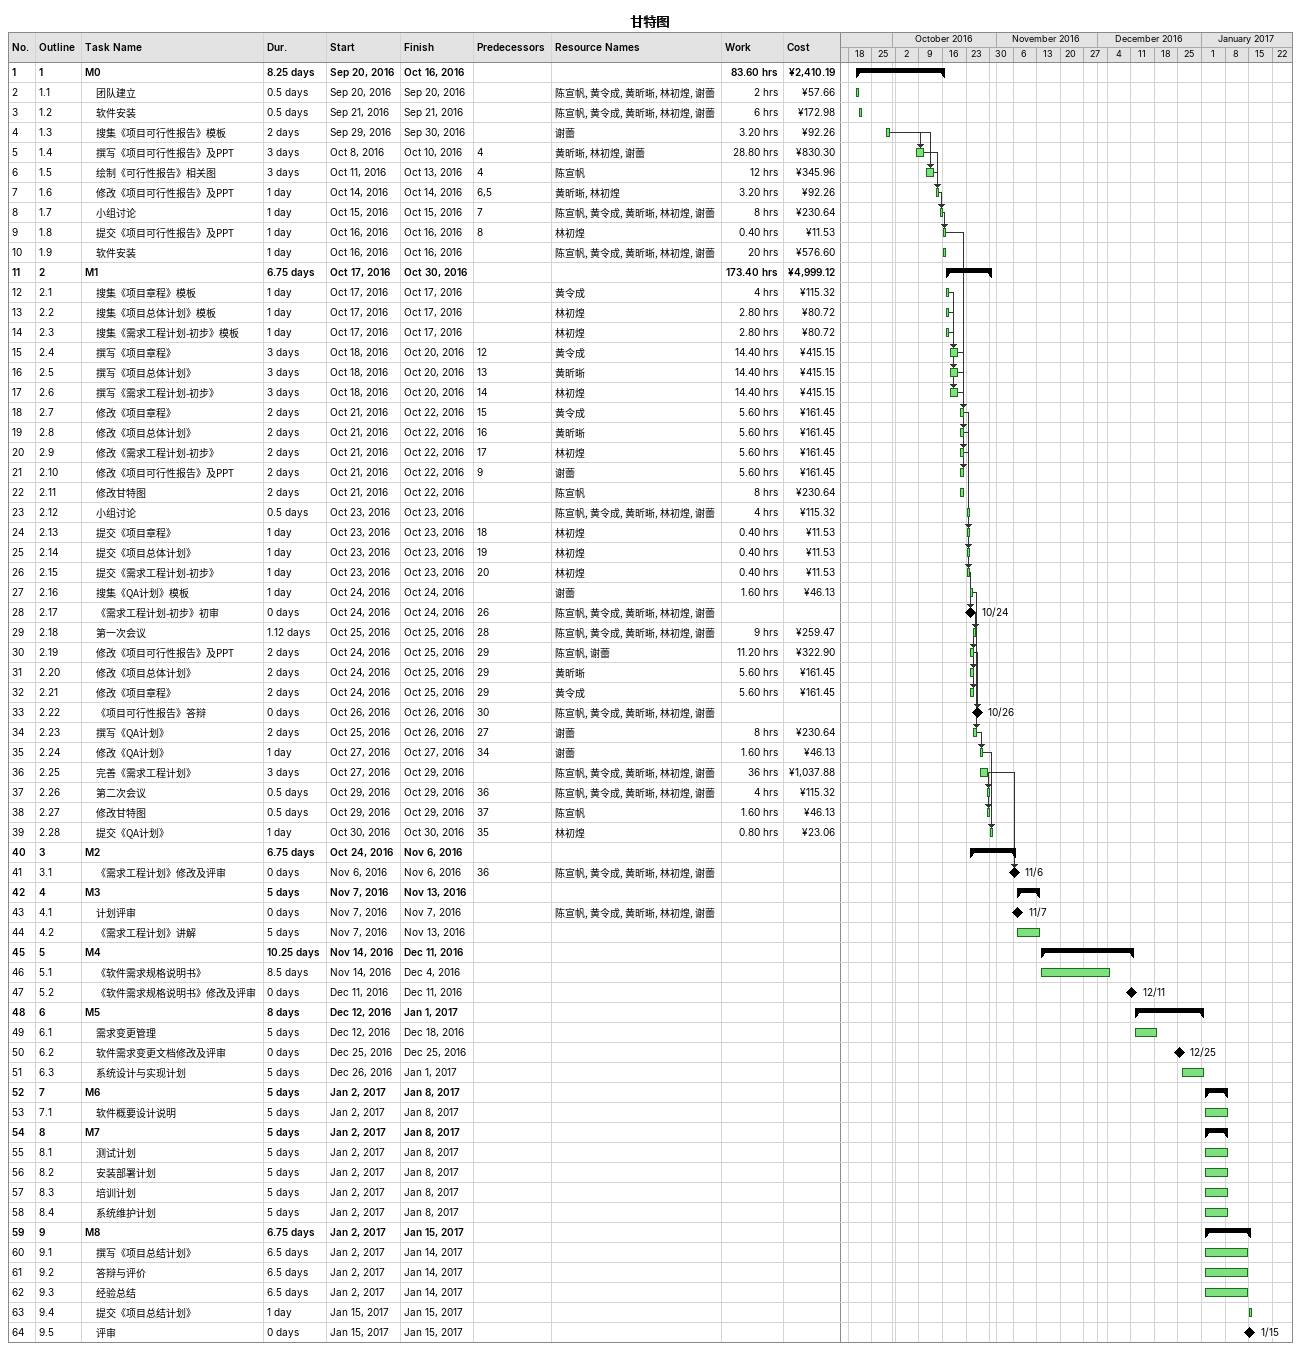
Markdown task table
甘特图

| ID | WBS | Task | Duration | Start | Finish | Predecessors | Resources | Work (h) | Cost (¥) |
|---|---|---|---|---|---|---|---|---|---|
| 1 | 1 | **M0** | 8.25d | 2016-09-20 | 2016-10-16 |  |  | 83.60 | 2410.19 |
| 2 | 1.1 | 团队建立 | 0.5d | 2016-09-20 | 2016-09-20 |  | 陈宣帆, 黄令成, 黄昕晰, 林初煌, 谢蕾 | 2 | 57.66 |
| 3 | 1.2 | 软件安装 | 0.5d | 2016-09-21 | 2016-09-21 |  | 陈宣帆, 黄令成, 黄昕晰, 林初煌, 谢蕾 | 6 | 172.98 |
| 4 | 1.3 | 搜集《项目可行性报告》模板 | 2d | 2016-09-29 | 2016-09-30 |  | 谢蕾 | 3.20 | 92.26 |
| 5 | 1.4 | 撰写《项目可行性报告》及PPT | 3d | 2016-10-08 | 2016-10-10 | 4 | 黄昕晰, 林初煌, 谢蕾 | 28.80 | 830.30 |
| 6 | 1.5 | 绘制《可行性报告》相关图 | 3d | 2016-10-11 | 2016-10-13 | 4 | 陈宣帆 | 12 | 345.96 |
| 7 | 1.6 | 修改《项目可行性报告》及PPT | 1d | 2016-10-14 | 2016-10-14 | 6, 5 | 黄昕晰, 林初煌 | 3.20 | 92.26 |
| 8 | 1.7 | 小组讨论 | 1d | 2016-10-15 | 2016-10-15 | 7 | 陈宣帆, 黄令成, 黄昕晰, 林初煌, 谢蕾 | 8 | 230.64 |
| 9 | 1.8 | 提交《项目可行性报告》及PPT | 1d | 2016-10-16 | 2016-10-16 | 8 | 林初煌 | 0.40 | 11.53 |
| 10 | 1.9 | 软件安装 | 1d | 2016-10-16 | 2016-10-16 |  | 陈宣帆, 黄令成, 黄昕晰, 林初煌, 谢蕾 | 20 | 576.60 |
| 11 | 2 | **M1** | 6.75d | 2016-10-17 | 2016-10-30 |  |  | 173.40 | 4999.12 |
| 12 | 2.1 | 搜集《项目章程》模板 | 1d | 2016-10-17 | 2016-10-17 |  | 黄令成 | 4 | 115.32 |
| 13 | 2.2 | 搜集《项目总体计划》模板 | 1d | 2016-10-17 | 2016-10-17 |  | 林初煌 | 2.80 | 80.72 |
| 14 | 2.3 | 搜集《需求工程计划-初步》模板 | 1d | 2016-10-17 | 2016-10-17 |  | 林初煌 | 2.80 | 80.72 |
| 15 | 2.4 | 撰写《项目章程》 | 3d | 2016-10-18 | 2016-10-20 | 12 | 黄令成 | 14.40 | 415.15 |
| 16 | 2.5 | 撰写《项目总体计划》 | 3d | 2016-10-18 | 2016-10-20 | 13 | 黄昕晰 | 14.40 | 415.15 |
| 17 | 2.6 | 撰写《需求工程计划-初步》 | 3d | 2016-10-18 | 2016-10-20 | 14 | 林初煌 | 14.40 | 415.15 |
| 18 | 2.7 | 修改《项目章程》 | 2d | 2016-10-21 | 2016-10-22 | 15 | 黄令成 | 5.60 | 161.45 |
| 19 | 2.8 | 修改《项目总体计划》 | 2d | 2016-10-21 | 2016-10-22 | 16 | 黄昕晰 | 5.60 | 161.45 |
| 20 | 2.9 | 修改《需求工程计划-初步》 | 2d | 2016-10-21 | 2016-10-22 | 17 | 林初煌 | 5.60 | 161.45 |
| 21 | 2.10 | 修改《项目可行性报告》及PPT | 2d | 2016-10-21 | 2016-10-22 | 9 | 谢蕾 | 5.60 | 161.45 |
| 22 | 2.11 | 修改甘特图 | 2d | 2016-10-21 | 2016-10-22 |  | 陈宣帆 | 8 | 230.64 |
| 23 | 2.12 | 小组讨论 | 0.5d | 2016-10-23 | 2016-10-23 |  | 陈宣帆, 黄令成, 黄昕晰, 林初煌, 谢蕾 | 4 | 115.32 |
| 24 | 2.13 | 提交《项目章程》 | 1d | 2016-10-23 | 2016-10-23 | 18 | 林初煌 | 0.40 | 11.53 |
| 25 | 2.14 | 提交《项目总体计划》 | 1d | 2016-10-23 | 2016-10-23 | 19 | 林初煌 | 0.40 | 11.53 |
| 26 | 2.15 | 提交《需求工程计划-初步》 | 1d | 2016-10-23 | 2016-10-23 | 20 | 林初煌 | 0.40 | 11.53 |
| 27 | 2.16 | 搜集《QA计划》模板 | 1d | 2016-10-24 | 2016-10-24 |  | 谢蕾 | 1.60 | 46.13 |
| 28 | 2.17 | 《需求工程计划-初步》初审 | 0d | 2016-10-24 | 2016-10-24 | 26 | 陈宣帆, 黄令成, 黄昕晰, 林初煌, 谢蕾 |  |  |
| 29 | 2.18 | 第一次会议 | 1.12d | 2016-10-25 | 2016-10-25 | 28 | 陈宣帆, 黄令成, 黄昕晰, 林初煌, 谢蕾 | 9 | 259.47 |
| 30 | 2.19 | 修改《项目可行性报告》及PPT | 2d | 2016-10-24 | 2016-10-25 | 29 | 陈宣帆, 谢蕾 | 11.20 | 322.90 |
| 31 | 2.20 | 修改《项目总体计划》 | 2d | 2016-10-24 | 2016-10-25 | 29 | 黄昕晰 | 5.60 | 161.45 |
| 32 | 2.21 | 修改《项目章程》 | 2d | 2016-10-24 | 2016-10-25 | 29 | 黄令成 | 5.60 | 161.45 |
| 33 | 2.22 | 《项目可行性报告》答辩 | 0d | 2016-10-26 | 2016-10-26 | 30 | 陈宣帆, 黄令成, 黄昕晰, 林初煌, 谢蕾 |  |  |
| 34 | 2.23 | 撰写《QA计划》 | 2d | 2016-10-25 | 2016-10-26 | 27 | 谢蕾 | 8 | 230.64 |
| 35 | 2.24 | 修改《QA计划》 | 1d | 2016-10-27 | 2016-10-27 | 34 | 谢蕾 | 1.60 | 46.13 |
| 36 | 2.25 | 完善《需求工程计划》 | 3d | 2016-10-27 | 2016-10-29 |  | 陈宣帆, 黄令成, 黄昕晰, 林初煌, 谢蕾 | 36 | 1037.88 |
| 37 | 2.26 | 第二次会议 | 0.5d | 2016-10-29 | 2016-10-29 | 36 | 陈宣帆, 黄令成, 黄昕晰, 林初煌, 谢蕾 | 4 | 115.32 |
| 38 | 2.27 | 修改甘特图 | 0.5d | 2016-10-29 | 2016-10-29 | 37 | 陈宣帆 | 1.60 | 46.13 |
| 39 | 2.28 | 提交《QA计划》 | 1d | 2016-10-30 | 2016-10-30 | 35 | 林初煌 | 0.80 | 23.06 |
| 40 | 3 | **M2** | 6.75d | 2016-10-24 | 2016-11-06 |  |  |  |  |
| 41 | 3.1 | 《需求工程计划》修改及评审 | 0d | 2016-11-06 | 2016-11-06 | 36 | 陈宣帆, 黄令成, 黄昕晰, 林初煌, 谢蕾 |  |  |
| 42 | 4 | **M3** | 5d | 2016-11-07 | 2016-11-13 |  |  |  |  |
| 43 | 4.1 | 计划评审 | 0d | 2016-11-07 | 2016-11-07 |  | 陈宣帆, 黄令成, 黄昕晰, 林初煌, 谢蕾 |  |  |
| 44 | 4.2 | 《需求工程计划》讲解 | 5d | 2016-11-07 | 2016-11-13 |  |  |  |  |
| 45 | 5 | **M4** | 10.25d | 2016-11-14 | 2016-12-11 |  |  |  |  |
| 46 | 5.1 | 《软件需求规格说明书》 | 8.5d | 2016-11-14 | 2016-12-04 |  |  |  |  |
| 47 | 5.2 | 《软件需求规格说明书》修改及评审 | 0d | 2016-12-11 | 2016-12-11 |  |  |  |  |
| 48 | 6 | **M5** | 8d | 2016-12-12 | 2017-01-01 |  |  |  |  |
| 49 | 6.1 | 需求变更管理 | 5d | 2016-12-12 | 2016-12-18 |  |  |  |  |
| 50 | 6.2 | 软件需求变更文档修改及评审 | 0d | 2016-12-25 | 2016-12-25 |  |  |  |  |
| 51 | 6.3 | 系统设计与实现计划 | 5d | 2016-12-26 | 2017-01-01 |  |  |  |  |
| 52 | 7 | **M6** | 5d | 2017-01-02 | 2017-01-08 |  |  |  |  |
| 53 | 7.1 | 软件概要设计说明 | 5d | 2017-01-02 | 2017-01-08 |  |  |  |  |
| 54 | 8 | **M7** | 5d | 2017-01-02 | 2017-01-08 |  |  |  |  |
| 55 | 8.1 | 测试计划 | 5d | 2017-01-02 | 2017-01-08 |  |  |  |  |
| 56 | 8.2 | 安装部署计划 | 5d | 2017-01-02 | 2017-01-08 |  |  |  |  |
| 57 | 8.3 | 培训计划 | 5d | 2017-01-02 | 2017-01-08 |  |  |  |  |
| 58 | 8.4 | 系统维护计划 | 5d | 2017-01-02 | 2017-01-08 |  |  |  |  |
| 59 | 9 | **M8** | 6.75d | 2017-01-02 | 2017-01-15 |  |  |  |  |
| 60 | 9.1 | 撰写《项目总结计划》 | 6.5d | 2017-01-02 | 2017-01-14 |  |  |  |  |
| 61 | 9.2 | 答辩与评价 | 6.5d | 2017-01-02 | 2017-01-14 |  |  |  |  |
| 62 | 9.3 | 经验总结 | 6.5d | 2017-01-02 | 2017-01-14 |  |  |  |  |
| 63 | 9.4 | 提交《项目总结计划》 | 1d | 2017-01-15 | 2017-01-15 |  |  |  |  |
| 64 | 9.5 | 评审 | 0d | 2017-01-15 | 2017-01-15 |  |  |  |  |
